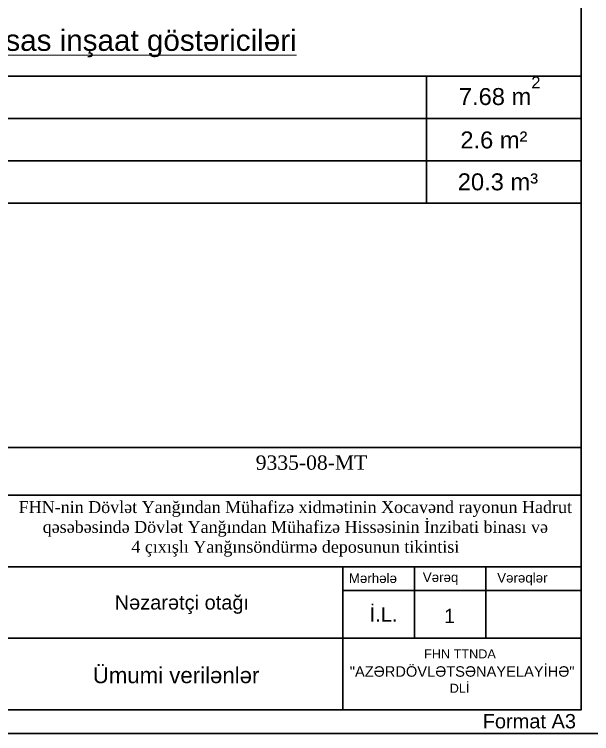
# Model space of a CAD drawing. Header units: millimetres. Extents: x 120281 to 1416367021, y -641565767 to 918373.
# Drawn here: x 933585 to 945696, y 862074 to 877166 of the extents above; entities that cross this region are included whole.
import ezdxf

# ---------------------------------------------------------------- set-up
doc = ezdxf.new("R2010")
doc.units = ezdxf.units.MM
for name, color, linetype, lineweight in [('0_Ном._пера__1', 7, 'Continuous', 35), ('перегородка', 130, 'Continuous', 20), ('размер', 90, 'Continuous', 40), ('размер 1', 6, 'Continuous', 15), ('размер2', 210, 'Continuous', 15)]:
    doc.layers.add(name, color=color, linetype=linetype, lineweight=lineweight)
doc.styles.add('ARIAL', font='arial.ttf')
doc.styles.get("Standard").update_dxf_attribs({"font": 'arial.ttf'})
doc.styles.add('Times New  Roman', font='times.ttf')

msp = doc.modelspace()

# ---------------------------------------------------------------- linework, layer by layer
at = {"layer": 'размер', "color": 0, "lineweight": 30}
for p, q in [((926958.86824, 875870.38261), (945478.86824, 875870.38261)), ((942234.4436, 875870.38261), (942234.4436, 873201.89325)), ((945478.86824, 875870.38261), (945478.86824, 873201.89325)), ((926958.86824, 874980.88615), (945478.86824, 874980.88615)), ((926958.86824, 874091.3897), (945478.86824, 874091.3897)), ((926958.86824, 873201.89325), (945478.86824, 873201.89325)), ((926978.86335, 868078.27871), (945478.86824, 868077.65371)), ((926978.86335, 867077.5952), (945478.86824, 867076.9702)), ((926978.86335, 865576.56994), (945478.86824, 865575.94494)), ((940475.4507, 865575.94494), (940475.4507, 862573.89442)), ((941976.47596, 865575.94494), (941976.47596, 864074.91968)), ((943477.50122, 865575.94494), (943477.50122, 864074.91968)), ((940475.4507, 865075.60319), (945478.86824, 865075.60319)), ((926978.86335, 864075.54468), (945478.86824, 864074.91968))]:
    msp.add_line(p, q, dxfattribs=at)
at = {"layer": 'размер 1', "color": 0, "lineweight": 30}
for points in [[(903950.50268, 891793.85284), (945979.20999, 891793.85284), (945979.20999, 862073.55267), (903950.50268, 862073.55267)], [(905951.86969, 891293.51108), (945478.86824, 891293.51108), (945478.86824, 862573.89442), (905951.86969, 862573.89442)]]:
    msp.add_lwpolyline(points, close=True, dxfattribs=at)

# ---------------------------------------------------------------- texts
at = {"color": 0, "lineweight": 30, "attachment_point": 1, "style": 'ARIAL'}
for s, insert, char_height in [('M{ərhələ}', (940601.87219, 865435.00715), 200.136701), ('V{ərəq}', (942153.76232, 865455.13828), 200.136701), ('V{ərəqlər}', (943714.73904, 865444.38151), 200.136701), ('{\\fArial|b0|i0|c238|p34;Nəzarətçi otağı}', (935688.33693, 864976.55302), 300.2050522), ('İ.L.', (941038.63031, 864721.70634), 300.205052), ('1           ', (942599.44258, 864692.90852), 300.2050522), ('Format A3', (943410.88793, 862484.51625), 300.205052)]:
    msp.add_mtext(s, dxfattribs=dict(at, insert=insert, char_height=char_height))
for s, insert, char_height, width in [('               \\H1.1111x;       \\H0.95001x;FHN TTNDA', (940589.4015, 863841.1118), 180.1230313, 4460.3381491), ('{\\H1.1x;"AZƏRDÖVLƏTSƏNAYELAYİHƏ"\\P\\H0.90909x;                           \\H0.95x;DLİ}', (940621.74701, 863487.35293), 200.1367015, 4932.9988439)]:
    msp.add_mtext(s, dxfattribs=dict(at, insert=insert, char_height=char_height, width=width))
at = {"layer": '0_Ном._пера__1', "color": 0, "linetype": 'Continuous', "insert": (938648.63351, 867910.61945), "char_height": 300, "attachment_point": 1, "style": 'Times New  Roman'}
msp.add_mtext('9335-08-MT', dxfattribs=at)
at = {"layer": 'перегородка', "color": 0, "lineweight": 0, "insert": (932928.45415, 876263.23892), "char_height": 444.7482255, "width": 7158.8005785, "attachment_point": 7, "style": 'ARIAL'}
msp.add_mtext('\\LƏsas inşaat göstəriciləri', dxfattribs=at)
at = {"layer": 'перегородка', "color": 0, "insert": (933480.88669, 866952.33848), "char_height": 250, "width": 11997.9815483, "attachment_point": 1}
msp.add_mtext('\\pxqc;{\\fTimes New Roman|b0|i0|c0|p18;FHN\\fTimes New Roman|b0|i0|c238|p18;-nin Dövlət Yanğından Mühafizə xidmətinin \\fTimes New Roman|b0|i0|c0|p18;Xo\\fTimes New Roman|b0|i0|c238|p18;cavənd rayonun Hadrut qəsəbəsində Dövlət Yanğından Mühafizə Hissəsinin İnzibati binası və \\P4 çıxışlı \\fTimes New Roman|b0|i0|c0|p18;Y\\fTimes New Roman|b0|i0|c238|p18;anğın\\fTimes New Roman|b0|i0|c0|p18;s\\fTimes New Roman|b0|i0|c238|p18;öndürmə deposunun tikintisi}', dxfattribs=at)
at = {"layer": 'перегородка', "color": 0, "lineweight": 30, "insert": (935229.91853, 863127.25881), "char_height": 333.5611691, "width": 4932.5173115, "attachment_point": 7, "style": 'ARIAL'}
msp.add_mtext('Ümumi verilənlər', dxfattribs=at)
at = {"layer": 'размер2', "color": 1, "lineweight": 0, "insert": (942910.65804, 875258.78125), "char_height": 355.7985804, "width": 2133.5472762, "attachment_point": 7, "style": 'ARIAL'}
msp.add_mtext('{\\C7;7.68 m\\A1;\\H0.7x;\\S2^  ;}', dxfattribs=at)
at = {"layer": 'размер2', "color": 0, "lineweight": 0, "char_height": 355.79858, "width": 2133.5472762, "attachment_point": 7, "style": 'ARIAL'}
for s, insert in [('2.6 m²', (942941.5003, 874348.43651)), ('20.3 m³', (942887.84485, 873469.0512))]:
    msp.add_mtext(s, dxfattribs=dict(at, insert=insert))

doc.saveas('drawing.dxf')
